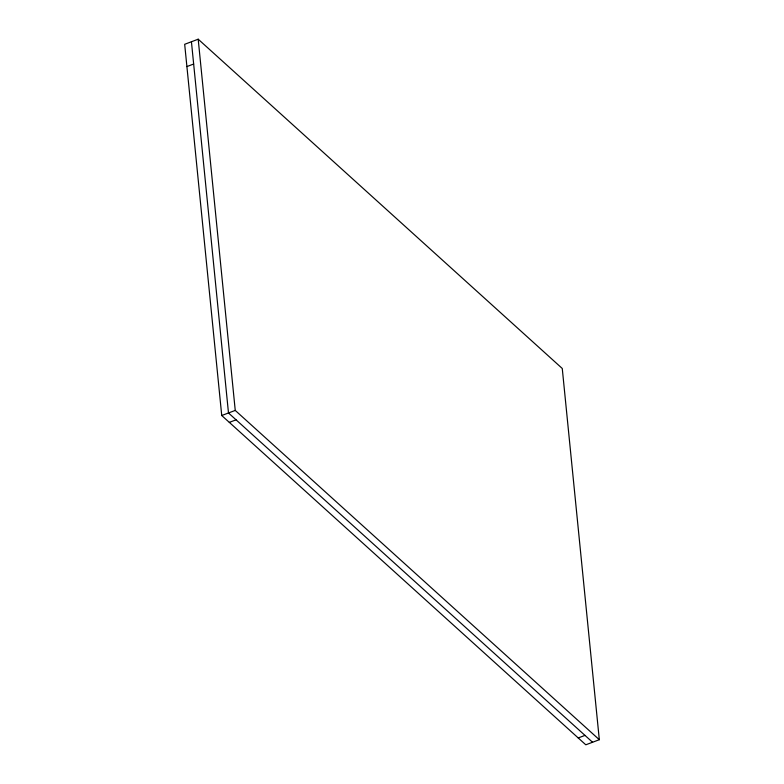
<?xml version="1.0" encoding="UTF-8"?>
<svg xmlns="http://www.w3.org/2000/svg" width="784" height="784" viewBox="0 0 784 784"><rect width="100%" height="100%" fill="white"/><g stroke="black" fill="none" stroke-linecap="round" stroke-linejoin="round"><path stroke-width="1.18" d="M198.195 39.2L184.681 44.296L221.735 415.52L585.805 744.8L599.319 739.704L562.265 368.48L198.195 39.2L235.249 410.424L599.319 739.704M186.896 66.571L193.658 64.023M221.735 415.52L235.249 410.424M229.32 422.38L236.072 419.832M578.22 737.94L584.982 735.392M592.567 742.252L228.487 412.972L191.433 41.748"/></g></svg>
